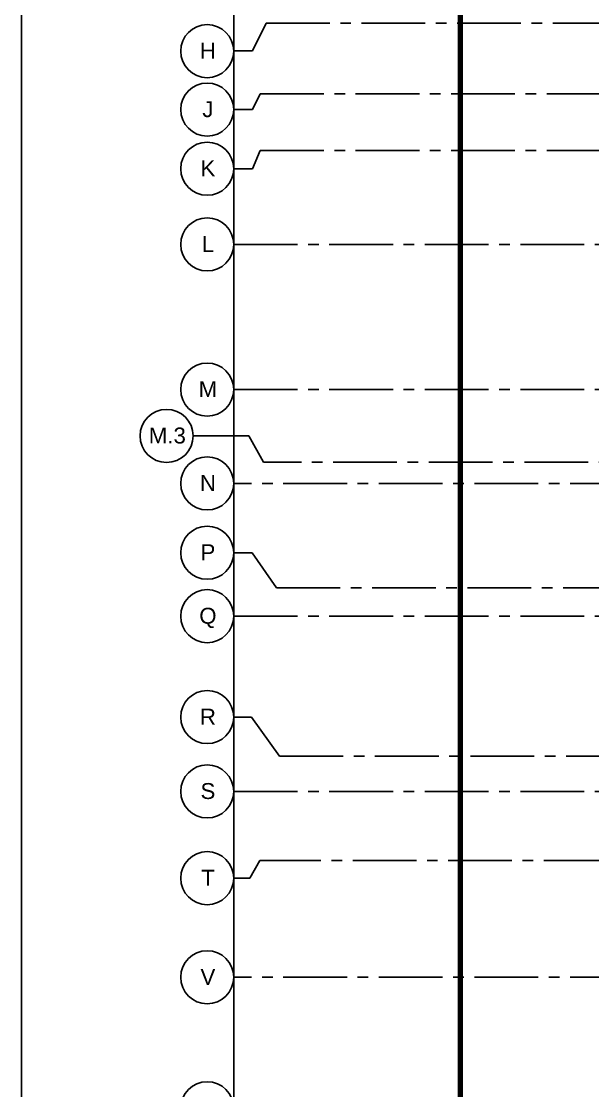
# Model space of a CAD drawing. Header units: inches. Extents: x 30000 to 34048, y 0 to 3165.
# Drawn here: x 30000 to 30323, y 1053 to 1657 of the extents above; entities that cross this region are included whole.
import ezdxf
from ezdxf.enums import TextEntityAlignment as Align

# ---------------------------------------------------------------- set-up
doc = ezdxf.new("R2010")
doc.units = ezdxf.units.IN
doc.header["$LTSCALE"] = 48
doc.header["$MEASUREMENT"] = 0
for name, pattern in [('CENTER2', [1.125, 0.75, -0.125, 0.125, -0.125]), ('HIDDEN', [0.375, 0.25, -0.125]), ('PHANTOM2', [1.25, 0.625, -0.125, 0.125, -0.125, 0.125, -0.125])]:
    doc.linetypes.add(name, pattern=pattern)
for name, color, linetype in [('_0_Objects', 8, 'Continuous'), ('A-Grid(3-32)', 8, 'CENTER2'), ('A-Site-Property', 8, 'PHANTOM2'), ('S-Grid-Iden', 8, 'Continuous')]:
    doc.layers.add(name, color=color, linetype=linetype)
doc.layers.add('A-ANNO-NPLT', color=8, linetype='Continuous', plot=False)
doc.styles.get("Standard").update_dxf_attribs({"font": 'arial.ttf'})

# ---------------------------------------------------------------- blocks, each defined once
blk = doc.blocks.new('Column Bubble')
blk.add_circle((-0.0042, -0.0024), 0.1562)
blk.add_attdef('XX', text='', height=0.0938).set_placement((0, 0), align=Align.MIDDLE_CENTER)
blk = doc.blocks.new('5TH FLOOR - STRUCTURAL GRID')
at = {"layer": 'A-Grid(3-32)'}
for p, q in [((8122.72, -14385.75), (11876.28, -14385.75)), ((8119.38, -14425.75), (11879.61, -14425.75)), ((8119.38, -14457.75), (11879.61, -14457.75)), ((8104.5, -14510.75), (11894.5, -14510.75)), ((8104.5, -14592.75), (11894.5, -14592.75)), ((11894.5, -14645.75), (8104.5, -14645.75)), ((8128.61, -14704.75), (11870.38, -14704.75)), ((8104.5, -14720.75), (11894.5, -14720.75)), ((8130.3, -14799.75), (11868.7, -14799.75)), ((8104.5, -14819.75), (11894.5, -14819.75)), ((11879.69, -14858.75), (8119.31, -14858.75)), ((11894.5, -14924.75), (8104.5, -14924.75))]:
    blk.add_line(p, q, dxfattribs=at)
for points in [[(8104.5, -14401.32), (8115.04, -14401.32), (8122.72, -14385.75)], [(8104.5, -14434.56), (8115.03, -14434.56), (8119.38, -14425.75)], [(8104.5, -14467.97), (8115.03, -14467.97), (8119.38, -14457.75)], [(11868.7, -14633.75), (8121.25, -14633.75), (8113, -14618.94), (8081.56, -14618.94)], [(8104.5, -14684.89), (8114.85, -14684.89), (8128.61, -14704.75)], [(8104.5, -14777.73), (8114.59, -14777.73), (8130.3, -14799.75)], [(8104.5, -14868.75), (8113.67, -14868.75), (8119.31, -14858.75)]]:
    blk.add_lwpolyline(points, dxfattribs=at)
at = {"layer": 'S-Grid-Iden', "xscale": 96, "yscale": 96, "zscale": 96}
for p, values in [((8089.9, -14401.33), {'XX': 'H'}), ((8089.9, -14434.33), {'XX': 'J'}), ((8089.9, -14467.73), {'XX': 'K'}), ((8089.9, -14510.52), {'XX': 'L'}), ((8089.9, -14592.52), {'XX': 'M'}), ((8066.97, -14618.7), {'XX': 'M.3'}), ((8089.9, -14645.52), {'XX': 'N'}), ((8089.9, -14684.65), {'XX': 'P'}), ((8089.9, -14720.52), {'XX': 'Q'}), ((8089.9, -14777.5), {'XX': 'R'}), ((8089.9, -14819.52), {'XX': 'S'}), ((8089.9, -14868.52), {'XX': 'T'}), ((8089.9, -14924.52), {'XX': 'V'}), ((8089.9, -14998.52), {'XX': 'W'})]:
    blk.add_blockref('Column Bubble', p, dxfattribs=at).add_auto_attribs(values)

msp = doc.modelspace()

# ---------------------------------------------------------------- linework, layer by layer
at = {"layer": 'A-ANNO-NPLT'}
for points in [[(30000, 0), (30000, 2976), (34048, 2976), (34048, 0)], [(30120, 360), (30120, 2616), (33928, 2616), (33928, 360)]]:
    msp.add_lwpolyline(points, close=True, dxfattribs=at)
at = {"layer": 'A-Site-Property', "const_width": 3}
msp.add_lwpolyline([(30860, 809.26, 0.000391), (30716, 809.14, 0.00127), (30248, 807.22), (30248, 1672.12), (30248, 2571.99), (33651.75, 1937.56, 0.002707), (33800, 1910.76), (33800, 809.26), (30860, 809.26)], format="xyb", dxfattribs=at)

# ---------------------------------------------------------------- block references
at = {"layer": '_0_Objects', "linetype": 'HIDDEN'}
msp.add_blockref('5TH FLOOR - STRUCTURAL GRID', (22015.5, 16042.01), dxfattribs=at)

doc.saveas('drawing.dxf')
